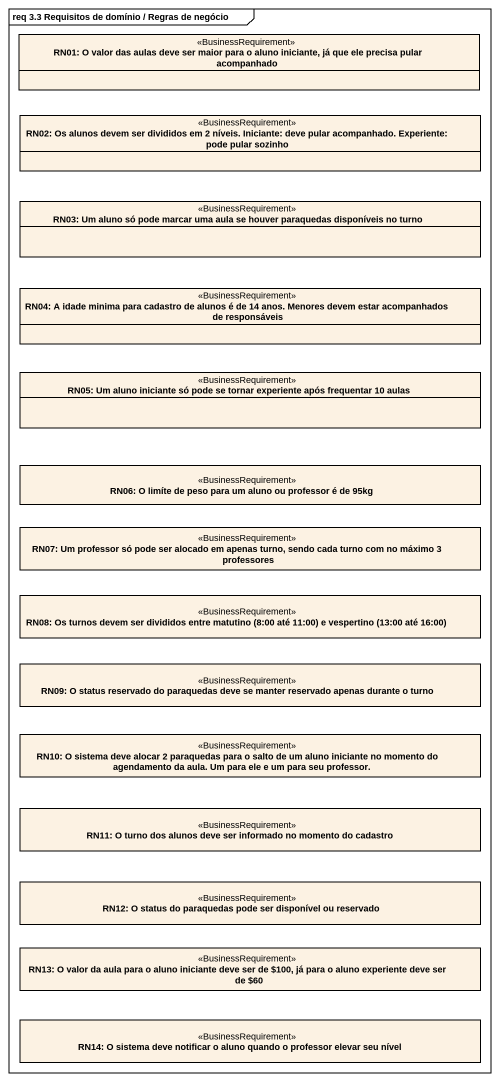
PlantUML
@startuml
mainframe req 3.3 Requisitos de domínio / Regras de negócio
hide circle
hide empty members
class "RN01: O valor das aulas deve ser maior para o aluno iniciante, já que ele precisa pular acompanhado" as RN01_O_valor_das_aulas_deve <<BusinessRequirement>>
class "RN02: Os alunos devem ser divididos em 2 níveis. Iniciante: deve pular acompanhado. Experiente: pode pular sozinho" as RN02_Os_alunos_devem_ser <<BusinessRequirement>>
class "RN03: Um aluno só pode marcar uma aula se houver paraquedas disponíveis no turno" as RN03_Um_aluno_só_pode <<BusinessRequirement>>
class "RN04: A idade minima para cadastro de alunos é de 14 anos. Menores devem estar acompanhados de responsáveis" as RN04_A_idade_minima_para <<BusinessRequirement>>
class "RN05: Um aluno iniciante só pode se tornar experiente após frequentar 10 aulas" as RN05_Um_aluno_iniciante_só <<BusinessRequirement>>
class "RN06: O limíte de peso para um aluno ou professor é de 95kg" as RN06_O_limíte_de_peso_para <<BusinessRequirement>>
class "RN07: Um professor só pode ser alocado em apenas turno, sendo cada turno com no máximo 3 professores" as RN07_Um_professor_só_pode <<BusinessRequirement>>
class "RN08: Os turnos devem ser divididos entre matutino (8:00 até 11:00) e vespertino (13:00 até 16:00)" as RN08_Os_turnos_devem_ser <<BusinessRequirement>>
class "RN09: O status reservado do paraquedas deve se manter reservado apenas durante o turno" as RN09_O_status_reservado_do <<BusinessRequirement>>
class "RN10: O sistema deve alocar 2 paraquedas para o salto de um aluno iniciante no momento do agendamento da aula. Um para ele e um para seu professor." as RN10_O_sistema_deve_alocar <<BusinessRequirement>>
class "RN11: O turno dos alunos deve ser informado no momento do cadastro" as RN11_O_turno_dos_alunos <<BusinessRequirement>>
class "RN12: O status do paraquedas pode ser disponível ou reservado" as RN12_O_status_do_paraquedas <<BusinessRequirement>>
class "RN13: O valor da aula para o aluno iniciante deve ser de ~$100, já para o aluno experiente deve ser de ~$60" as RN13_O_valor_da_aula_para_o <<BusinessRequirement>>
class "RN14: O sistema deve notificar o aluno quando o professor elevar seu nível" as RN14_O_sistema_deve <<BusinessRequirement>>
@enduml
